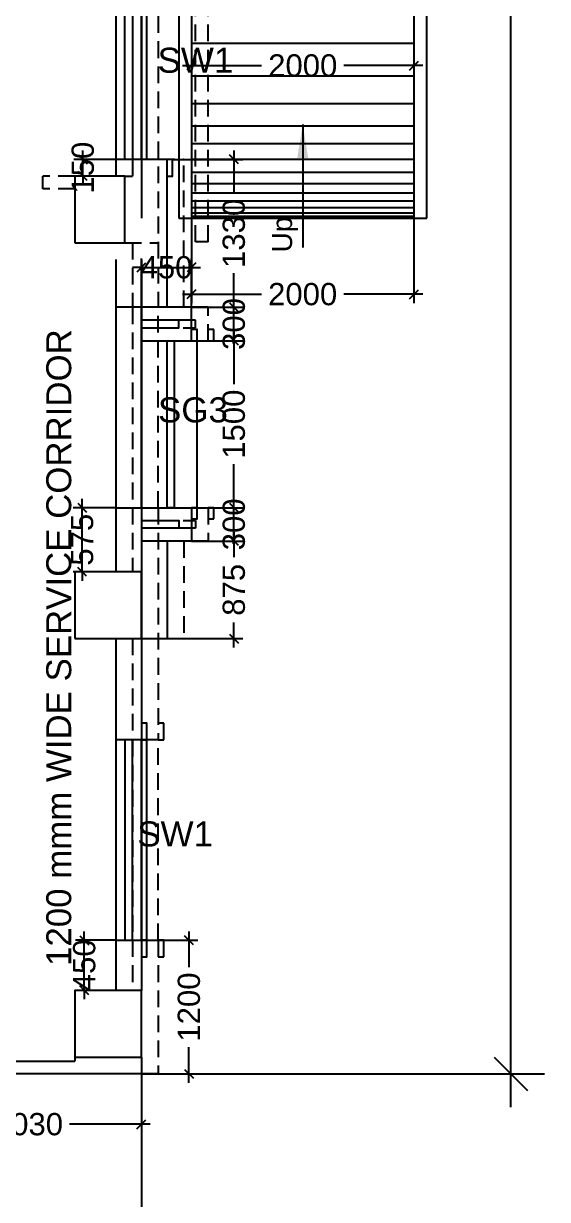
# Model space of a CAD drawing. Extents: x 6345096 to 6738923, y -6490958 to -6305885.
# Drawn here: x 6650729 to 6655440, y -6456002 to -6445439 of the extents above; entities that cross this region are included whole.
import ezdxf
from ezdxf.enums import TextEntityAlignment as Align

# ---------------------------------------------------------------- set-up
doc = ezdxf.new("R2010")
doc.units = 0
doc.header["$LTSCALE"] = 600
doc.header["$MEASUREMENT"] = 0
doc.header["$PDMODE"] = 35
doc.linetypes.add('HIDDEN', pattern=[0.375, 0.25, -0.125])
doc.layers.get('0').update_dxf_attribs({"linetype": 'CONTINUOUS'})
doc.layers.get('Defpoints').update_dxf_attribs({"linetype": 'CONTINUOUS'})
for name, color, linetype in [('Car', 8, 'CONTINUOUS'), ('chajja', 7, 'CONTINUOUS'), ('DIM', 8, 'CONTINUOUS'), ('DIM-TEXT', 8, 'CONTINUOUS'), ('Ele Proje.', 7, 'CONTINUOUS'), ('Ele. Proj', 7, 'CONTINUOUS'), ('Fixed Glass', 171, 'CONTINUOUS'), ('HS', 251, 'CONTINUOUS'), ('joinery', 7, 'CONTINUOUS'), ('LA-column', 3, 'CONTINUOUS'), ('Staircase', 7, 'CONTINUOUS'), ('Stairscase', 7, 'CONTINUOUS'), ('TEXT', 6, 'CONTINUOUS'), ('Walls', 7, 'CONTINUOUS'), ('WIN', 151, 'CONTINUOUS'), ('Working Dim', 5, 'CONTINUOUS')]:
    doc.layers.add(name, color=color, linetype=linetype)
doc.styles.add('ari', font='arial.ttf')
doc.styles.add('ARIAL', font='arial.ttf')
doc.styles.add('RT', font='romant.shx')
doc.styles.get("Standard").update_dxf_attribs({"font": 'romans.shx'})
doc.dimstyles.new('int. dim', dxfattribs={"dimtxt": 200, "dimasz": 80, "dimexe": 80, "dimexo": 0, "dimgap": 70, "dimtad": 0, "dimdec": 0, "dimzin": 12, "dimdsep": 46, "dimtxsty": 'ari', "dimblk": 'OBLIQUE', "dimcen": 2, "dimdle": 80, "dimclrd": 256, "dimclre": 256, "dimclrt": 6, "dimadec": 0, "dimazin": 0, "dimtfac": 1, "dimtdec": 0, "dimtix": 1, "dimtmove": 2, "dimatfit": 3, "dimfxl": 1, "dimtolj": 1, "dimtzin": 0, "dimlwd": -1, "dimlwe": -1, "dimarcsym": 0})
doc.dimstyles.new('STANDARD$0', dxfattribs={"dimscale": 0, "dimtxt": 150, "dimasz": 125, "dimexe": 0.75, "dimexo": 1, "dimgap": 25, "dimtad": 1, "dimdec": 0, "dimdsep": 46, "dimtxsty": 'Standard', "dimblk1": 'DOT', "dimblk2": 'DOT', "dimsah": 1, "dimcen": 2.5, "dimclrd": 1, "dimclre": 1, "dimclrt": 3, "dimadec": 0, "dimazin": 0, "dimtfac": 1, "dimtdec": 0, "dimtmove": 0, "dimatfit": 3, "dimldrblk": 'DOT', "dimfxl": 1, "dimtolj": 1, "dimtzin": 0, "dimarcsym": 0})
doc.dimstyles.new('TEXT', dxfattribs={"dimscale": 0, "dimtxt": 600, "dimasz": 300, "dimexe": 300, "dimexo": 30, "dimgap": 50, "dimtad": 0, "dimdec": 0, "dimzin": 0, "dimdsep": 46, "dimtxsty": 'RT', "dimblk": 'OBLIQUE', "dimcen": 0.09, "dimdle": 300, "dimclrd": 256, "dimclre": 256, "dimclrt": 170, "dimadec": 0, "dimazin": 0, "dimtfac": 1, "dimtdec": 0, "dimtofl": 0, "dimtmove": 2, "dimatfit": 3, "dimfxl": 1, "dimfrac": 2, "dimtolj": 1, "dimtzin": 0, "dimlwd": -1, "dimlwe": -1, "dimarcsym": 0})

# ---------------------------------------------------------------- blocks, each defined once
blk = doc.blocks.new('_Oblique')
at = {"color": 0, "linetype": 'ByBlock', "lineweight": -2}
blk.add_line((-0.5, -0.5), (0.5, 0.5), dxfattribs=at)
blk = doc.blocks.new('*D1288')
at = {"layer": 'Defpoints', "color": 0, "transparency": 16777216}
for p in [(6607050, -6454874), (6651789, -6454874, 1), (6651789, -6458089)]:
    blk.add_point(p, dxfattribs=at)
at = {"layer": 'DIM', "color": 8, "transparency": 16777216}
for p, q in [((6607050, -6454874), (6607050, -6458389)), ((6651789, -6454874), (6651789, -6458389)), ((6606750, -6458089), (6627712, -6458089)), ((6652089, -6458089), (6631127, -6458089))]:
    blk.add_line(p, q, dxfattribs=at)
at = {"layer": 'DIM', "color": 8, "transparency": 16777216, "xscale": 300, "yscale": 300, "zscale": 300, "rotation": 180}
blk.add_blockref('_Oblique', (6607050, -6458089), dxfattribs=at)
at = {"layer": 'DIM', "color": 8, "transparency": 16777216, "xscale": 300, "yscale": 300, "zscale": 300}
blk.add_blockref('_Oblique', (6651789, -6458089), dxfattribs=at)
at = {"layer": 'DIM', "color": 7, "transparency": 16777216, "insert": (6629420, -6458089), "char_height": 750, "attachment_point": 5, "style": 'ari'}
blk.add_mtext('\\A1;44.74m', dxfattribs=at)
blk = doc.blocks.new('*D1492')
at = {"layer": 'Defpoints', "color": 0, "transparency": 16777216}
for p in [(6649759, -6454874, -8), (6651789, -6454874, -26), (6651789, -6455327)]:
    blk.add_point(p, dxfattribs=at)
at = {"layer": 'Working Dim', "transparency": 16777216}
for p, q in [((6649759, -6454874), (6649759, -6455407)), ((6651789, -6454874), (6651789, -6455407)), ((6649679, -6455327), (6650404, -6455327)), ((6651869, -6455327), (6651144, -6455327))]:
    blk.add_line(p, q, dxfattribs=at)
at = {"layer": 'Working Dim', "transparency": 16777216, "xscale": 80, "yscale": 80, "zscale": 80, "rotation": 180}
blk.add_blockref('_Oblique', (6649759, -6455327), dxfattribs=at)
at = {"layer": 'Working Dim', "transparency": 16777216, "xscale": 80, "yscale": 80, "zscale": 80}
blk.add_blockref('_Oblique', (6651789, -6455327), dxfattribs=at)
at = {"layer": 'Working Dim', "color": 6, "transparency": 16777216, "insert": (6650774, -6455327), "char_height": 200, "attachment_point": 5, "style": 'ari'}
blk.add_mtext('\\A1;2030', dxfattribs=at)
blk = doc.blocks.new('*D2330')
at = {"layer": 'Defpoints', "color": 0, "transparency": 16777216}
for p in [(6651263, -6446659), (6651559, -6446659, 145), (6651559, -6446809, 35)]:
    blk.add_point(p, dxfattribs=at)
at = {"layer": 'Working Dim', "transparency": 16777216}
for p, q in [((6651263, -6446659), (6651263, -6446579)), ((6651559, -6446659), (6651183, -6446659)), ((6651263, -6446809), (6651263, -6446659)), ((6651559, -6446809), (6651183, -6446809)), ((6651263, -6446809), (6651263, -6446889))]:
    blk.add_line(p, q, dxfattribs=at)
at = {"layer": 'Working Dim', "transparency": 16777216, "xscale": 80, "yscale": 80, "zscale": 80}
for p, rotation in [((6651263, -6446659), 270), ((6651263, -6446809), 90)]:
    blk.add_blockref('_Oblique', p, dxfattribs=dict(at, rotation=rotation))
at = {"layer": 'Working Dim', "color": 6, "transparency": 16777216, "insert": (6651263, -6446734), "char_height": 200, "attachment_point": 5, "rotation": 90, "style": 'ari'}
blk.add_mtext('\\A1;150', dxfattribs=at)
blk = doc.blocks.new('*D2338')
at = {"layer": 'Defpoints', "color": 0, "transparency": 16777216}
for p in [(6652239, -6447189, 36), (6654240, -6447189, 36), (6652239, -6447871)]:
    blk.add_point(p, dxfattribs=at)
at = {"layer": 'Working Dim', "transparency": 16777216}
for p, q in [((6652239, -6447189), (6652239, -6447951)), ((6654240, -6447189), (6654240, -6447951)), ((6652159, -6447871), (6652869, -6447871)), ((6654320, -6447871), (6653609, -6447871))]:
    blk.add_line(p, q, dxfattribs=at)
at = {"layer": 'Working Dim', "transparency": 16777216, "xscale": 80, "yscale": 80, "zscale": 80, "rotation": 180}
blk.add_blockref('_Oblique', (6652239, -6447871), dxfattribs=at)
at = {"layer": 'Working Dim', "transparency": 16777216, "xscale": 80, "yscale": 80, "zscale": 80}
blk.add_blockref('_Oblique', (6654240, -6447871), dxfattribs=at)
at = {"layer": 'Working Dim', "color": 6, "transparency": 16777216, "insert": (6653239, -6447871), "char_height": 200, "attachment_point": 5, "style": 'ari'}
blk.add_mtext('\\A1;2000', dxfattribs=at)
blk = doc.blocks.new('*D2356')
at = {"layer": 'Defpoints', "color": 0, "transparency": 16777216}
for p in [(6651789, -6453674, 38), (6652217, -6453674), (6651789, -6454874)]:
    blk.add_point(p, dxfattribs=at)
at = {"layer": 'Working Dim', "transparency": 16777216}
for p, q in [((6651789, -6453674), (6652297, -6453674)), ((6652217, -6453594), (6652217, -6453915)), ((6652217, -6454954), (6652217, -6454633)), ((6651789, -6454874), (6652297, -6454874))]:
    blk.add_line(p, q, dxfattribs=at)
at = {"layer": 'Working Dim', "transparency": 16777216, "xscale": 80, "yscale": 80, "zscale": 80}
for p, rotation in [((6652217, -6453674), 90), ((6652217, -6454874), 270)]:
    blk.add_blockref('_Oblique', p, dxfattribs=dict(at, rotation=rotation))
at = {"layer": 'Working Dim', "color": 6, "transparency": 16777216, "insert": (6652217, -6454274), "char_height": 200, "attachment_point": 5, "rotation": 90, "style": 'ari'}
blk.add_mtext('\\A1;1200', dxfattribs=at)
blk = doc.blocks.new('*D2357')
at = {"layer": 'Defpoints', "color": 0, "transparency": 16777216}
for p in [(6651276, -6453674), (6651559, -6453674, 38), (6651559, -6454124, 36)]:
    blk.add_point(p, dxfattribs=at)
at = {"layer": 'Working Dim', "transparency": 16777216}
for p, q in [((6651559, -6453674), (6651196, -6453674)), ((6651276, -6453674), (6651276, -6453594)), ((6651276, -6454124), (6651276, -6453674)), ((6651559, -6454124), (6651196, -6454124)), ((6651276, -6454124), (6651276, -6454204))]:
    blk.add_line(p, q, dxfattribs=at)
at = {"layer": 'Working Dim', "transparency": 16777216, "xscale": 80, "yscale": 80, "zscale": 80}
for p, rotation in [((6651276, -6453674), 270), ((6651276, -6454124), 90)]:
    blk.add_blockref('_Oblique', p, dxfattribs=dict(at, rotation=rotation))
at = {"layer": 'Working Dim', "color": 6, "transparency": 16777216, "insert": (6651276, -6453899), "char_height": 200, "attachment_point": 5, "rotation": 90, "style": 'ari'}
blk.add_mtext('\\A1;450', dxfattribs=at)
blk = doc.blocks.new('*D2358')
at = {"layer": 'Defpoints', "color": 0, "transparency": 16777216}
for p in [(6651257, -6449788), (6651560, -6449788, 67), (6651560, -6450364, 36)]:
    blk.add_point(p, dxfattribs=at)
at = {"layer": 'Working Dim', "transparency": 16777216}
for p, q in [((6651257, -6449788), (6651257, -6449708)), ((6651560, -6449788), (6651177, -6449788)), ((6651257, -6450364), (6651257, -6449788)), ((6651560, -6450364), (6651177, -6450364)), ((6651257, -6450364), (6651257, -6450444))]:
    blk.add_line(p, q, dxfattribs=at)
at = {"layer": 'Working Dim', "transparency": 16777216, "xscale": 80, "yscale": 80, "zscale": 80}
for p, rotation in [((6651257, -6449788), 270), ((6651257, -6450364), 90)]:
    blk.add_blockref('_Oblique', p, dxfattribs=dict(at, rotation=rotation))
at = {"layer": 'Working Dim', "color": 6, "transparency": 16777216, "insert": (6651257, -6450076), "char_height": 200, "attachment_point": 5, "rotation": 90, "style": 'ari'}
blk.add_mtext('\\A1;575', dxfattribs=at)
blk = doc.blocks.new('*D2359')
at = {"layer": 'Defpoints', "color": 0, "transparency": 16777216}
for p in [(6652240, -6449788, 19), (6652621, -6449788), (6652240, -6450088, 27)]:
    blk.add_point(p, dxfattribs=at)
at = {"layer": 'Working Dim', "transparency": 16777216}
for p, q in [((6652621, -6449788), (6652621, -6449708)), ((6652240, -6449788), (6652701, -6449788)), ((6652621, -6450088), (6652621, -6449788)), ((6652240, -6450088), (6652701, -6450088)), ((6652621, -6450088), (6652621, -6450168))]:
    blk.add_line(p, q, dxfattribs=at)
at = {"layer": 'Working Dim', "transparency": 16777216, "xscale": 80, "yscale": 80, "zscale": 80}
for p, rotation in [((6652621, -6449788), 270), ((6652621, -6450088), 90)]:
    blk.add_blockref('_Oblique', p, dxfattribs=dict(at, rotation=rotation))
at = {"layer": 'Working Dim', "color": 6, "transparency": 16777216, "insert": (6652621, -6449938), "char_height": 200, "attachment_point": 5, "rotation": 90, "style": 'ari'}
blk.add_mtext('\\A1;300', dxfattribs=at)
blk = doc.blocks.new('*D2360')
at = {"layer": 'Defpoints', "color": 0, "transparency": 16777216}
for p in [(6652290, -6448288, 14), (6652621, -6448288), (6652240, -6449788, 19)]:
    blk.add_point(p, dxfattribs=at)
at = {"layer": 'Working Dim', "transparency": 16777216}
for p, q in [((6652290, -6448288), (6652701, -6448288)), ((6652621, -6448208), (6652621, -6448679)), ((6652621, -6449868), (6652621, -6449397)), ((6652240, -6449788), (6652701, -6449788))]:
    blk.add_line(p, q, dxfattribs=at)
at = {"layer": 'Working Dim', "transparency": 16777216, "xscale": 80, "yscale": 80, "zscale": 80}
for p, rotation in [((6652621, -6448288), 90), ((6652621, -6449788), 270)]:
    blk.add_blockref('_Oblique', p, dxfattribs=dict(at, rotation=rotation))
at = {"layer": 'Working Dim', "color": 6, "transparency": 16777216, "insert": (6652621, -6449038), "char_height": 200, "attachment_point": 5, "rotation": 90, "style": 'ari'}
blk.add_mtext('\\A1;1500', dxfattribs=at)
blk = doc.blocks.new('*D2361')
at = {"layer": 'Defpoints', "color": 0, "transparency": 16777216}
for p in [(6652240, -6447988, 27), (6652621, -6447988), (6652290, -6448288, 14)]:
    blk.add_point(p, dxfattribs=at)
at = {"layer": 'Working Dim', "transparency": 16777216}
for p, q in [((6652621, -6447988), (6652621, -6447908)), ((6652240, -6447988), (6652701, -6447988)), ((6652621, -6448288), (6652621, -6447988)), ((6652290, -6448288), (6652701, -6448288)), ((6652621, -6448288), (6652621, -6448368))]:
    blk.add_line(p, q, dxfattribs=at)
at = {"layer": 'Working Dim', "transparency": 16777216, "xscale": 80, "yscale": 80, "zscale": 80}
for p, rotation in [((6652621, -6447988), 270), ((6652621, -6448288), 90)]:
    blk.add_blockref('_Oblique', p, dxfattribs=dict(at, rotation=rotation))
at = {"layer": 'Working Dim', "color": 6, "transparency": 16777216, "insert": (6652621, -6448138), "char_height": 200, "attachment_point": 5, "rotation": 90, "style": 'ari'}
blk.add_mtext('\\A1;300', dxfattribs=at)
blk = doc.blocks.new('*D2362')
at = {"layer": 'Defpoints', "color": 0, "transparency": 16777216}
for p in [(6652070, -6446659, 125), (6652621, -6446659), (6652240, -6447988, 27)]:
    blk.add_point(p, dxfattribs=at)
at = {"layer": 'Working Dim', "transparency": 16777216}
for p, q in [((6652621, -6446579), (6652621, -6446965)), ((6652070, -6446659), (6652701, -6446659)), ((6652621, -6448068), (6652621, -6447682)), ((6652240, -6447988), (6652701, -6447988))]:
    blk.add_line(p, q, dxfattribs=at)
at = {"layer": 'Working Dim', "transparency": 16777216, "xscale": 80, "yscale": 80, "zscale": 80}
for p, rotation in [((6652621, -6446659), 90), ((6652621, -6447988), 270)]:
    blk.add_blockref('_Oblique', p, dxfattribs=dict(at, rotation=rotation))
at = {"layer": 'Working Dim', "color": 6, "transparency": 16777216, "insert": (6652621, -6447324), "char_height": 200, "attachment_point": 5, "rotation": 90, "style": 'ari'}
blk.add_mtext('\\A1;1330', dxfattribs=at)
blk = doc.blocks.new('*D2363')
at = {"layer": 'Defpoints', "color": 0, "transparency": 16777216}
for p in [(6652240, -6447630), (6651790, -6447988, 27), (6652240, -6447988)]:
    blk.add_point(p, dxfattribs=at)
at = {"layer": 'Working Dim', "transparency": 16777216}
for p, q in [((6651790, -6447988), (6651790, -6447550)), ((6652240, -6447988), (6652240, -6447550)), ((6651790, -6447630), (6651710, -6447630)), ((6651790, -6447630), (6652240, -6447630)), ((6652240, -6447630), (6652320, -6447630))]:
    blk.add_line(p, q, dxfattribs=at)
at = {"layer": 'Working Dim', "transparency": 16777216, "xscale": 80, "yscale": 80, "zscale": 80}
blk.add_blockref('_Oblique', (6651790, -6447630), dxfattribs=at)
at = {"layer": 'Working Dim', "transparency": 16777216, "xscale": 80, "yscale": 80, "zscale": 80, "rotation": 180}
blk.add_blockref('_Oblique', (6652240, -6447630), dxfattribs=at)
at = {"layer": 'Working Dim', "color": 6, "transparency": 16777216, "insert": (6652015, -6447630), "char_height": 200, "attachment_point": 5, "style": 'ari'}
blk.add_mtext('\\A1;450', dxfattribs=at)
blk = doc.blocks.new('*D2364')
at = {"layer": 'Defpoints', "color": 0, "transparency": 16777216}
for p in [(6652240, -6450088, 56), (6652020, -6450964, 110), (6652621, -6450964)]:
    blk.add_point(p, dxfattribs=at)
at = {"layer": 'Working Dim', "transparency": 16777216}
for p, q in [((6652240, -6450088), (6652701, -6450088)), ((6652621, -6450008), (6652621, -6450234)), ((6652621, -6451044), (6652621, -6450818)), ((6652020, -6450964), (6652701, -6450964))]:
    blk.add_line(p, q, dxfattribs=at)
at = {"layer": 'Working Dim', "transparency": 16777216, "xscale": 80, "yscale": 80, "zscale": 80}
for p, rotation in [((6652621, -6450088), 90), ((6652621, -6450964), 270)]:
    blk.add_blockref('_Oblique', p, dxfattribs=dict(at, rotation=rotation))
at = {"layer": 'Working Dim', "color": 6, "transparency": 16777216, "insert": (6652621, -6450526), "char_height": 200, "attachment_point": 5, "rotation": 90, "style": 'ari'}
blk.add_mtext('\\A1;875', dxfattribs=at)
blk = doc.blocks.new('*D2365')
at = {"layer": 'Defpoints', "color": 0, "transparency": 16777216}
for p in [(6651939, -6419414), (6655112, -6419414), (6651790, -6454874, 106)]:
    blk.add_point(p, dxfattribs=at)
at = {"layer": 'DIM', "color": 8, "transparency": 16777216}
for p, q in [((6655112, -6419114), (6655112, -6436015)), ((6651939, -6419414), (6655412, -6419414)), ((6655112, -6455174), (6655112, -6438273)), ((6651790, -6454874), (6655412, -6454874))]:
    blk.add_line(p, q, dxfattribs=at)
at = {"layer": 'DIM', "color": 8, "transparency": 16777216, "xscale": 300, "yscale": 300, "zscale": 300}
for p, rotation in [((6655112, -6419414), 90), ((6655112, -6454874), 270)]:
    blk.add_blockref('_Oblique', p, dxfattribs=dict(at, rotation=rotation))
at = {"layer": 'DIM', "color": 7, "transparency": 16777216, "insert": (6655112, -6437144), "char_height": 500, "attachment_point": 5, "rotation": 90, "style": 'ari'}
blk.add_mtext('\\A1;35.46m', dxfattribs=at)
blk = doc.blocks.new('*D2366')
at = {"layer": 'Defpoints', "color": 0, "transparency": 16777216}
for p in [(6652239, -6445772, 73), (6652239, -6445817), (6654240, -6445772, 70)]:
    blk.add_point(p, dxfattribs=at)
at = {"layer": 'Working Dim', "transparency": 16777216}
for p, q in [((6652159, -6445817), (6652870, -6445817)), ((6652239, -6445772), (6652239, -6445897)), ((6654320, -6445817), (6653610, -6445817)), ((6654240, -6445772), (6654240, -6445897))]:
    blk.add_line(p, q, dxfattribs=at)
at = {"layer": 'Working Dim', "transparency": 16777216, "xscale": 80, "yscale": 80, "zscale": 80, "rotation": 180}
blk.add_blockref('_Oblique', (6652239, -6445817), dxfattribs=at)
at = {"layer": 'Working Dim', "transparency": 16777216, "xscale": 80, "yscale": 80, "zscale": 80}
blk.add_blockref('_Oblique', (6654240, -6445817), dxfattribs=at)
at = {"layer": 'Working Dim', "color": 6, "transparency": 16777216, "insert": (6653240, -6445817), "char_height": 200, "attachment_point": 5, "style": 'ari'}
blk.add_mtext('\\A1;2000', dxfattribs=at)
blk = doc.blocks.new('*D2392')
at = {"layer": 'Defpoints', "color": 0, "linetype": 'Continuous', "transparency": 16777216}
for p in [(6610880, -6454874, -3), (6651789, -6454874, -2), (6610880, -6459608)]:
    blk.add_point(p, dxfattribs=at)
at = {"layer": 'DIM-TEXT', "transparency": 16777216}
for p, q in [((6610880, -6454874), (6610880, -6459908)), ((6651789, -6454874), (6651789, -6459908)), ((6610580, -6459608), (6624017, -6459608)), ((6652089, -6459608), (6638652, -6459608))]:
    blk.add_line(p, q, dxfattribs=at)
at = {"layer": 'DIM-TEXT', "linetype": 'Continuous', "transparency": 16777216, "xscale": 300, "yscale": 300, "zscale": 300, "rotation": 180}
blk.add_blockref('_Oblique', (6610880, -6459608), dxfattribs=at)
at = {"layer": 'DIM-TEXT', "linetype": 'Continuous', "transparency": 16777216, "xscale": 300, "yscale": 300, "zscale": 300}
blk.add_blockref('_Oblique', (6651789, -6459608), dxfattribs=at)
at = {"layer": 'DIM-TEXT', "color": 170, "linetype": 'Continuous', "transparency": 16777216, "insert": (6631335, -6459608), "char_height": 750, "attachment_point": 5, "style": 'ari'}
blk.add_mtext('\\A1;{\\H1.067x;OPD - GENERAL SURGERY}', dxfattribs=at)
blk = doc.blocks.new('A$C2CD672AE')
at = {"layer": 'Car', "color": 8, "linetype": 'HIDDEN'}
for p in [(121620.2, 15325.1, 5.1), (121620.2, 15325.1, 5.1), (121320.2, 9015, 5.1)]:
    blk.add_line(p, (121620.2, 9015, 5.1), dxfattribs=at)
at = {"layer": 'Ele Proje.', "color": 8, "linetype": 'HIDDEN'}
for points, elevation in [([(122070.2, 8135.6), (122120.2, 8135.6), (122120.2, 8235.6), (122070.2, 8235.6)], -38.2), ([(122070.2, 6535.6), (122120.2, 6535.6), (122120.2, 6635.6), (122070.2, 6635.6)], -38.2), ([(121620.2, 4550.1), (121670.2, 4550.1), (121670.2, 4700.1), (121620.2, 4700.1)], 7.2), ([(121620.2, 2600.1), (121670.2, 2600.1), (121670.2, 2750.1), (121620.2, 2750.1)], 7.2)]:
    blk.add_lwpolyline(points, dxfattribs=dict(at, elevation=elevation))
at = {"layer": 'Ele. Proj', "color": 8, "linetype": 'HIDDEN'}
for p, q in [((121620.2, 9765.4, 6.2), (121850.2, 9765.4, 6.2)), ((121850.2, 8435.6), (121850.2, 9765.4, 10.3)), ((121850.2, 6335.6), (121850.2, 5460.2)), ((121620.2, 5460.2, -4.1), (121850.2, 5460.2, -4.1))]:
    blk.add_line(p, q, dxfattribs=at)
at = {"layer": 'Ele. Proj', "color": 8, "linetype": 'HIDDEN', "elevation": -31}
for points in [[(121620.2, 8135.6), (122070.2, 8135.6), (122070.2, 8435.6), (121620.2, 8435.6)], [(121620.2, 8250.6), (121955.2, 8250.6), (121955.2, 8320.6), (121620.2, 8320.6)], [(121620.2, 6635.6), (122070.2, 6635.6), (122070.2, 6335.6), (121620.2, 6335.6)], [(121620.2, 6520.6), (121955.2, 6520.6), (121955.2, 6450.6), (121620.2, 6450.6)]]:
    blk.add_lwpolyline(points, dxfattribs=at)
at = {"layer": 'Ele. Proj', "color": 8, "linetype": 'HIDDEN'}
blk.add_lwpolyline([(121620.2, 1550), (113680.2, 1550)], dxfattribs=at)
at = {"layer": 'Fixed Glass', "color": 8, "linetype": 'HIDDEN'}
blk.add_lwpolyline([(121620.2, 6635.6), (121620.2, 8435.6), (121390.2, 8435.6), (121390.2, 6635.6)], close=True, dxfattribs=at)
at = {"layer": 'Fixed Glass', "color": 8, "linetype": 'HIDDEN', "elevation": 7.2}
blk.add_lwpolyline([(121620.2, 2750.1), (121620.2, 4550.1), (121390.2, 4550.1), (121390.2, 2750.1)], close=True, dxfattribs=at)
at = {"layer": 'Stairscase', "color": 8, "linetype": 'HIDDEN'}
for p, q in [((121955.2, 9025, -51.2), (121955.2, 12165, -17.1)), ((122070.2, 9025, -51.2), (122070.2, 12165, -17.1)), ((122070.2, 9025, -51.2), (121955.2, 9025, -51.2))]:
    blk.add_line(p, q, dxfattribs=at)
at = {"layer": 'Walls', "color": 8, "linetype": 'HIDDEN'}
for p, q in [((121620.2, 15325.1), (121620.2, 8435.6)), ((121390.2, 12015), (121390.2, 9615)), ((120870.2, 9615), (120585.2, 9615)), ((120585.2, 9500), (120585.2, 9615)), ((121320.2, 9615, -31), (121390.2, 9615, -31)), ((120870.2, 9500), (120585.2, 9500)), ((121320.2, 9015, 5.1), (121390.2, 9015)), ((121390.2, 9015), (121390.2, 8435.6)), ((121390.2, 6635.6), (121390.2, 6060.1)), ((121620.2, 6635.6), (121620.2, 4550.1)), ((121390.2, 5460.1), (121390.2, 4550.1)), ((121390.2, 2750.1), (121390.2, 2300)), ((121620.2, 2750.1), (121620.2, 1550)), ((120870.2, 1700), (120870.2, 1665)), ((115080.1, 1665), (120870.2, 1665))]:
    blk.add_line(p, q, dxfattribs=at)

msp = doc.modelspace()

# ---------------------------------------------------------------- linework, layer by layer
at = {"layer": 'Car'}
msp.add_line((6651789.495, -6440878.81, 6.198), (6651789.495, -6447188.874, 6.198), dxfattribs=at)
at = {"layer": 'chajja', "color": 8}
for p, q in [((6651839.497, -6446658.795, 111.116), (6651839.497, -6444858.795, 111.116)), ((6652289.516, -6449788.305, 3.791), (6652289.516, -6448288.305, 3.791)), ((6651839.497, -6453673.835, 72.721), (6651839.497, -6451873.835, 72.721))]:
    msp.add_line(p, q, dxfattribs=at)
at = {"layer": 'Ele Proje.'}
for points, elevation in [([(6652019.502, -6446809.066), (6652069.502, -6446809.066), (6652069.502, -6446659.066), (6652019.502, -6446659.066)], 6.198), ([(6652239.517, -6448288.305), (6652289.516, -6448288.305), (6652289.516, -6448188.305), (6652239.517, -6448188.305)], 8.922), ([(6652239.517, -6449888.305), (6652289.516, -6449888.305), (6652289.516, -6449788.305), (6652239.517, -6449788.305)], 8.922), ([(6651789.497, -6451873.835), (6651839.497, -6451873.835), (6651839.497, -6451723.835), (6651789.497, -6451723.835)], 77.853), ([(6651789.497, -6453823.835), (6651839.497, -6453823.835), (6651839.497, -6453673.835), (6651789.497, -6453673.835)], 77.853)]:
    msp.add_lwpolyline(points, dxfattribs=dict(at, elevation=elevation))
at = {"layer": 'Ele. Proj', "color": 1}
for p, q in [((6651789.495, -6446658.795, 114.996), (6652019.495, -6446658.795, 114.996)), ((6652019.495, -6447988.577, 108.833), (6652019.495, -6446658.795, 119.096)), ((6652019.517, -6450088.3, 47.136), (6652019.517, -6450963.735, 47.136)), ((6651789.517, -6450963.735, 43.036), (6652019.517, -6450963.735, 43.036))]:
    msp.add_line(p, q, dxfattribs=at)
for points, elevation in [([(6651789.517, -6448288.3), (6652239.517, -6448288.305), (6652239.517, -6447988.3), (6651789.517, -6447988.305)], 16.131), ([(6651789.518, -6448173.3), (6652124.517, -6448173.304), (6652124.517, -6448103.301), (6651789.518, -6448103.305)], 16.131), ([(6651789.517, -6449788.3), (6652239.517, -6449788.305), (6652239.517, -6450088.3), (6651789.517, -6450088.3)], 16.131), ([(6651789.516, -6449903.3), (6652124.517, -6449903.304), (6652124.517, -6449973.3), (6651789.517, -6449973.3)], 16.131), ([(6651789.497, -6454723.934), (6651789.497, -6454873.867)], 1.031)]:
    msp.add_lwpolyline(points, dxfattribs=dict(at, elevation=elevation))
msp.add_lwpolyline([(6651789.497, -6454873.916), (6643999.543, -6454873.885)], dxfattribs=at)
at = {"layer": 'Fixed Glass', "color": 8, "elevation": 47.136}
msp.add_lwpolyline([(6651789.517, -6449788.3), (6651789.517, -6447988.3), (6651559.517, -6447988.3), (6651559.517, -6449788.3)], close=True, dxfattribs=at)
at = {"layer": 'Fixed Glass', "elevation": 77.853}
msp.add_lwpolyline([(6651789.497, -6453673.835), (6651789.497, -6451873.835), (6651559.497, -6451873.835), (6651559.497, -6453673.835)], close=True, dxfattribs=at)
at = {"layer": 'LA-column', "color": 2}
for points, elevation in [([(6651189.497, -6447408.857), (6651639.497, -6447408.857), (6651639.497, -6446808.857), (6651189.497, -6446808.857)], 1.031), ([(6651189.497, -6450963.752), (6651789.497, -6450963.752), (6651789.497, -6450363.752), (6651189.497, -6450363.752)], -4.1), ([(6651189.497, -6454723.934), (6651789.497, -6454723.934), (6651789.497, -6454123.934), (6651189.497, -6454123.934)], 1.031)]:
    msp.add_lwpolyline(points, close=True, dxfattribs=dict(at, elevation=elevation))
at = {"layer": 'Stairscase'}
for p, q in [((6654239.963, -6432133.787, 6.796), (6654239.963, -6447188.88, 3.349)), ((6654354.963, -6447188.88, 3.349), (6654354.963, -6432133.787, 6.796)), ((6652124.495, -6444258.816, 6.198), (6652124.495, -6447188.88, 6.198)), ((6652239.495, -6444258.816, 6.198), (6652239.495, -6447188.88, 6.198)), ((6652124.495, -6447188.88, 6.198), (6654239.963, -6447188.88, 6.198)), ((6654239.963, -6447188.88, 3.349), (6654354.963, -6447188.88, 3.349))]:
    msp.add_line(p, q, dxfattribs=at)
at = {"layer": 'Stairscase', "color": 8}
for p, q in [((6654239.963, -6445617.685, 6.198), (6652238.963, -6445617.685, 6.198)), ((6654239.963, -6445911.602, 6.198), (6652238.963, -6445911.602, 6.198)), ((6654239.963, -6446158.957, 6.198), (6652238.963, -6446158.957, 6.198)), ((6654239.963, -6446361.162, 6.198), (6652238.963, -6446361.162, 6.198)), ((6654239.963, -6446520.277, 6.198), (6652238.963, -6446520.277, 6.198)), ((6654239.963, -6446659.066, 6.198), (6652239.495, -6446659.066, 6.198)), ((6654239.963, -6446777.737, 6.198), (6652239.495, -6446777.737, 6.198)), ((6654239.963, -6446877.988, 6.198), (6652239.495, -6446877.988, 6.198)), ((6654239.963, -6446961.873, 6.198), (6652239.495, -6446961.873, 6.198)), ((6654239.963, -6447035.527, 6.198), (6652239.495, -6447035.527, 6.198)), ((6654239.963, -6447094.861, 6.198), (6652239.495, -6447094.861, 6.198)), ((6654239.963, -6447141.917, 6.198), (6652239.495, -6447141.917, 6.198)), ((6654239.963, -6447172.607, 6.198), (6652239.495, -6447172.607, 6.198))]:
    msp.add_line(p, q, dxfattribs=at)
at = {"layer": 'Walls', "linetype": 'Continuous'}
for p, q in [((6651789.497, -6440878.81, 1.031), (6651789.497, -6446808.794, 1.031)), ((6651559.497, -6444408.874, 1.031), (6651559.497, -6446808.794, 1.031)), ((6651559.497, -6447558.794, 1.031), (6651559.497, -6450363.752, 1.031)), ((6651789.497, -6447558.794, 1.031), (6651789.497, -6454123.934, 1.031)), ((6651559.497, -6450963.752, 1.031), (6651559.497, -6454123.934, 1.031)), ((6651189.579, -6454723.936), (6651189.579, -6454758.916)), ((6645399.445, -6454758.916), (6651189.579, -6454758.916))]:
    msp.add_line(p, q, dxfattribs=at)
at = {"layer": 'WIN', "linetype": 'Continuous'}
for points, elevation in [([(6651789.497, -6444858.795), (6651559.497, -6444858.795), (6651559.497, -6446658.795), (6651789.497, -6446658.795)], 114.996), ([(6651712.497, -6444858.795), (6651636.497, -6444858.795), (6651636.497, -6446658.795), (6651712.497, -6446658.795)], 114.996), ([(6652083.95, -6448288.305), (6652083.95, -6449788.305), (6652019.517, -6449788.305), (6652019.517, -6448288.305)], 16.131), ([(6651708.156, -6453673.835), (6651708.156, -6451873.835), (6651640.838, -6451873.835), (6651640.838, -6453673.835)], 77.853)]:
    msp.add_lwpolyline(points, close=True, dxfattribs=dict(at, elevation=elevation))

# ---------------------------------------------------------------- block references
at = {"layer": 'HS'}
msp.add_blockref('A$C2CD672AE', (6530319.294, -6456423.902, 8.17), dxfattribs=at)

# ---------------------------------------------------------------- texts
at = {"layer": 'joinery', "style": 'ari'}
for s, p in [('SW1', (6652274.883, -6445881.124, 76.334)), ('SG3', (6652252.626, -6449021.956, 23.297)), ('SW1', (6652092.49, -6452831.216, -66.513))]:
    msp.add_text(s, height=225, dxfattribs=at).set_placement(p, align=Align.CENTER)
at = {"layer": 'Stairscase', "style": 'ari'}
msp.add_text('Up', height=180, rotation=90.0004614, dxfattribs=at).set_placement((6652963.852, -6447334.438, 3.349), align=Align.TOP_CENTER)
at = {"layer": 'TEXT', "color": 7, "style": 'ARIAL'}
msp.add_text('1200 mmm WIDE SERVICE CORRIDOR', height=224, rotation=90, dxfattribs=at).set_placement((6651158.073, -6451044.875, 3.544), align=Align.CENTER)

# ---------------------------------------------------------------- dimensions: what is measured, and where the dimension line sits
at = {"layer": 'DIM'}
for base, p1, p2, angle, override, picture, middle in [((6655112.228, -6419413.727, -66.513), (6651789.588, -6454873.867, 39.654), (6651939.497, -6419413.727, -66.513), 90, {"dimscale": 1, "dimtxt": 500, "dimasz": 300, "dimexe": 300, "dimexo": 0, "dimgap": 1, "dimtad": 0, "dimdec": 2, "dimlfac": 0.001, "dimzin": 0, "dimpost": 'm', "dimtxsty": 'ari', "dimblk1": 'Oblique', "dimblk2": 'Oblique', "dimcen": 0, "dimdle": 300, "dimclrd": 8, "dimclre": 8, "dimclrt": 7, "dimadec": 2, "dimtdec": 2, "dimtmove": 2, "dimfxl": 0.75, "dimfrac": 1, "dimlwd": 65535, "dimlwe": 65535}, '*D2365', (6655112.228, -6437143.797, -66.513)), ((6651789.497, -6458089.167), (6607049.621, -6454873.916), (6651789.497, -6454874.249, 1.031), 180, {"dimscale": 1, "dimtxt": 750, "dimasz": 300, "dimexe": 300, "dimexo": 0, "dimgap": 1, "dimtad": 0, "dimdec": 2, "dimlfac": 0.001, "dimzin": 0, "dimpost": 'm', "dimtxsty": 'ari', "dimblk1": 'Oblique', "dimblk2": 'Oblique', "dimcen": 0, "dimdle": 300, "dimclrd": 8, "dimclre": 8, "dimclrt": 7, "dimadec": 2, "dimtdec": 2, "dimtmove": 2, "dimfxl": 0.75, "dimfrac": 1, "dimlwd": 65535, "dimlwe": 65535}, '*D1288', (6629419.559, -6458089.167))]:
    dim = msp.add_linear_dim(base=base, p1=p1, p2=p2, angle=angle, dimstyle='STANDARD$0', override=override, dxfattribs=at)
    dim.commit()
    dim.dimension.update_dxf_attribs({"geometry": picture, "text_midpoint": middle})
at = {"layer": 'DIM-TEXT', "linetype": 'Continuous'}
dim = msp.add_linear_dim(base=(6610879.604, -6459607.662, 3.123), p1=(6651789.497, -6454873.867, 1.031), p2=(6610879.604, -6454873.942), angle=180, text='{\\H1.067x;OPD - GENERAL SURGERY}', dimstyle='TEXT', override={"dimscale": 1, "dimtxt": 750, "dimexo": 0, "dimtxsty": 'ari'}, dxfattribs=at)
dim.commit()
dim.dimension.update_dxf_attribs({"geometry": '*D2392', "text_midpoint": (6631334.551, -6459607.662, 3.123)})
at = {"layer": 'Working Dim', "color": 6}
for base, p1, p2, angle, picture, middle in [((6652239.495, -6445817.032, -66.513), (6654239.963, -6445772.26, 3.674), (6652239.495, -6445772.26, 6.198), 180, '*D2366', (6653239.729, -6445817.032, -66.513)), ((6651262.834, -6446658.795, -29.974), (6651559.151, -6446808.794, 4.911), (6651559.151, -6446658.795, 114.996), 90, '*D2330', (6651262.834, -6446733.794, -29.974)), ((6652621.31, -6446658.795, -10.462), (6652239.517, -6447988.3, 16.131), (6652069.583, -6446658.795, 114.996), 90, '*D2362', (6652621.31, -6447323.547, -10.462)), ((6652239.149, -6447870.989, -29.974), (6654239.617, -6447188.88, 6.198), (6652239.149, -6447188.88, 6.198), 180, '*D2338', (6653239.383, -6447870.989, -29.974)), ((6652239.517, -6447629.6, -10.462), (6651789.517, -6447988.305, 16.131), (6652239.517, -6447988.3, -10.462), 180, '*D2363', (6652014.517, -6447629.6, -10.462)), ((6652621.31, -6447988.3, -10.462), (6652289.516, -6448288.305, 3.791), (6652239.517, -6447988.3, 16.131), 90, '*D2361', (6652621.31, -6448138.303, -10.462)), ((6652621.31, -6448288.305, -10.462), (6652239.517, -6449788.305, 8.922), (6652289.516, -6448288.305, 3.791), 90, '*D2360', (6652621.31, -6449038.305, -10.462)), ((6651257.149, -6449788.3, 16.131), (6651559.517, -6450363.738, 52.267), (6651559.517, -6449788.3, 83.272), 90, '*D2358', (6651257.149, -6450076.019, 16.131)), ((6652621.31, -6449788.305, -10.462), (6652239.517, -6450088.3, 16.131), (6652239.517, -6449788.305, 8.922), 90, '*D2359', (6652621.31, -6449938.303, -10.462)), ((6652621.31, -6450963.735, -66.513), (6652239.517, -6450088.3, -10.462), (6652019.517, -6450963.735, 43.036), 90, '*D2364', (6652621.31, -6450526.018, -66.513)), ((6651276.429, -6453673.835, 39.654), (6651559.497, -6454123.925, 75.79), (6651559.497, -6453673.835, 77.853), 90, '*D2357', (6651276.429, -6453898.88, 39.654)), ((6652217.493, -6453673.835, 39.654), (6651789.497, -6454873.867, 39.654), (6651789.497, -6453673.835, 77.853), 90, '*D2356', (6652217.493, -6454273.851, 39.654))]:
    dim = msp.add_linear_dim(base=base, p1=p1, p2=p2, angle=angle, dimstyle='int. dim', override={"dimtxt": 200, "dimarcsym": 1}, dxfattribs=at)
    dim.commit()
    dim.dimension.update_dxf_attribs({"geometry": picture, "text_midpoint": middle})
dim = msp.add_linear_dim(base=(6651789.497, -6455327.424, 26.657), p1=(6649759.275, -6454874.249, 18.864), p2=(6651789.497, -6454874.249, 1.031), dimstyle='int. dim', override={"dimtxt": 200, "dimarcsym": 1}, dxfattribs=at)
dim.commit()
dim.dimension.update_dxf_attribs({"geometry": '*D1492', "text_midpoint": (6650774.386, -6455327.424, 26.657)})

# ---------------------------------------------------------------- leaders
at = {"layer": 'Staircase', "color": 7, "linetype": 'Continuous'}
msp.add_leader([(6653239.729, -6446347.14, 6.198), (6653239.729, -6447451.369, 6.198)], dimstyle='int. dim', override={"dimasz": 300, "dimgap": 70, "dimtad": 0, "dimclrd": 256}, dxfattribs=at)

doc.saveas('drawing.dxf')
